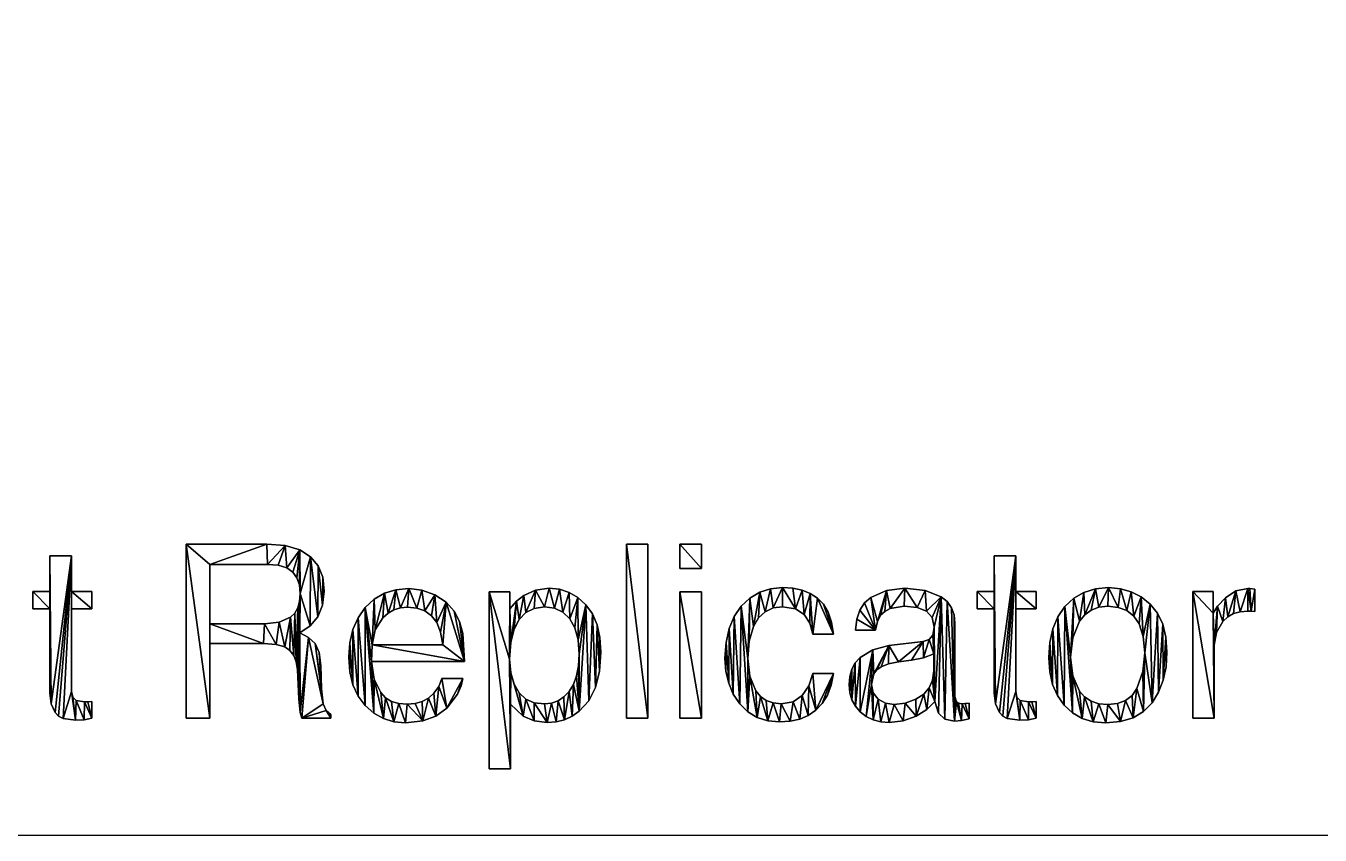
# Model space of a CAD drawing. Extents: x 12 to 260, y 24 to 184.
# Drawn here: x 68.1 to 138.4, y 24 to 68 of the extents above; entities that cross this region are included whole.
import ezdxf

# ---------------------------------------------------------------- set-up
doc = ezdxf.new("R2010")
doc.units = 0
doc.layers.get('0').update_dxf_attribs({"color": 13, "linetype": 'CONTINUOUS'})

# ---------------------------------------------------------------- blocks, each defined once
blk = doc.blocks.new('BUILD_BOX')
for p, q in [((0, 0), (248.92, 0)), ((0, 0, 149.86), (248.92, 0, 149.86))]:
    blk.add_line(p, q)
at = {"color": 254}
mesh = blk.add_polyface(dxfattribs=at)
corners = [(248.92, 0), (0, 160.02), (0, 0), (248.92, 160.02)]
mesh.append_faces([[corners[k] for k in face] for face in [(0, 1, 2), (1, 0, 3)]], dxfattribs={"vtx0": -1, "color": 254})
blk = doc.blocks.new('MAKERBOT_REPLICATOR_2X')
at = {"color": 178}
for p, q in [((58.853, 0, 0.051), (58.853, 9.464, 0.051)), ((65.019, 9.149, 0.051), (65.602, 8.782, 0.051)), ((82.781, 9.464, 0.051), (83.941, 9.464, 0.051)), ((82.781, 0, 0.051), (82.781, 9.464, 0.051)), ((83.941, 9.464, 0.051), (83.941, 0, 0.051)), ((85.68, 9.464, 0.051), (86.859, 9.464, 0.051)), ((85.68, 8.15, 0.051), (85.68, 9.464, 0.051)), ((86.859, 9.464, 0.051), (86.859, 8.15, 0.051)), ((51.444, 8.826, 0.051), (52.617, 8.826, 0.051)), ((51.444, 6.9, 0.051), (51.444, 8.826, 0.051)), ((52.617, 8.826, 0.051), (52.617, 6.9, 0.051)), ((65.602, 8.782, 0.051), (66.019, 8.287, 0.051)), ((102.779, 8.826, 0.051), (103.952, 8.826, 0.051)), ((102.779, 6.9, 0.051), (102.779, 8.826, 0.051)), ((103.952, 8.826, 0.051), (103.952, 6.9, 0.051)), ((60.135, 8.363, 0.051), (60.135, 5.128, 0.051)), ((64.317, 8.169, 0.051), (63.858, 8.314, 0.051)), ((64.638, 7.945, 0.051), (64.317, 8.169, 0.051)), ((64.867, 7.641, 0.051), (64.638, 7.945, 0.051)), ((66.019, 8.287, 0.051), (66.269, 7.664, 0.051)), ((86.859, 8.15, 0.051), (85.68, 8.15, 0.051)), ((65.005, 7.256, 0.051), (64.867, 7.641, 0.051)), ((65.051, 6.791, 0.051), (65.005, 7.256, 0.051)), ((66.269, 7.664, 0.051), (66.352, 6.913, 0.051)), ((70.253, 6.99, 0.051), (70.946, 7.055, 0.051)), ((70.946, 7.055, 0.051), (71.669, 6.968, 0.051)), ((77.846, 6.971, 0.051), (78.587, 7.068, 0.051)), ((78.587, 7.068, 0.051), (79.151, 7.011, 0.051)), ((90.027, 6.847, 0.051), (90.62, 7.037, 0.051)), ((90.62, 7.037, 0.051), (91.272, 7.1, 0.051)), ((91.272, 7.1, 0.051), (91.828, 7.064, 0.051)), ((91.828, 7.064, 0.051), (92.33, 6.958, 0.051)), ((108.29, 7.035, 0.051), (108.996, 7.1, 0.051)), ((108.996, 7.1, 0.051), (109.637, 7.044, 0.051)), ((109.637, 7.044, 0.051), (110.227, 6.877, 0.051)), ((115.917, 6.93, 0.051), (116.566, 7.055, 0.051)), ((116.566, 7.055, 0.051), (116.676, 7.048, 0.051)), ((116.676, 7.048, 0.051), (116.94, 7.022, 0.051)), ((50.51, 5.953, 0.051), (50.51, 6.9, 0.051)), ((50.51, 6.9, 0.051), (51.444, 6.9, 0.051)), ((52.617, 6.9, 0.051), (53.719, 6.9, 0.051)), ((53.719, 6.9, 0.051), (53.719, 5.953, 0.051)), ((64.92, 5.995, 0.051), (65.018, 6.356, 0.051)), ((65.018, 6.356, 0.051), (65.051, 6.791, 0.051)), ((66.352, 6.913, 0.051), (66.265, 6.14, 0.051)), ((68.588, 6.017, 0.051), (69.074, 6.471, 0.051)), ((69.074, 6.471, 0.051), (69.629, 6.795, 0.051)), ((69.629, 6.795, 0.051), (70.253, 6.99, 0.051)), ((71.669, 6.968, 0.051), (72.37, 6.71, 0.051)), ((72.37, 6.71, 0.051), (72.977, 6.315, 0.051)), ((75.321, 6.868, 0.051), (76.448, 6.868, 0.051)), ((75.321, -2.751, 0.051), (75.321, 6.868, 0.051)), ((76.448, 6.868, 0.051), (76.448, 5.953, 0.051)), ((76.448, 5.953, 0.051), (76.812, 6.37, 0.051)), ((76.812, 6.37, 0.051), (77.208, 6.681, 0.051)), ((77.208, 6.681, 0.051), (77.846, 6.971, 0.051)), ((79.151, 7.011, 0.051), (79.671, 6.843, 0.051)), ((79.671, 6.843, 0.051), (80.147, 6.562, 0.051)), ((80.147, 6.562, 0.051), (80.578, 6.169, 0.051)), ((85.68, 6.868, 0.051), (86.859, 6.868, 0.051)), ((85.68, 0, 0.051), (85.68, 6.868, 0.051)), ((86.859, 6.868, 0.051), (86.859, 0, 0.051)), ((89.024, 6.088, 0.051), (89.496, 6.531, 0.051)), ((89.496, 6.531, 0.051), (90.027, 6.847, 0.051)), ((92.33, 6.958, 0.051), (92.777, 6.781, 0.051)), ((92.777, 6.781, 0.051), (93.17, 6.533, 0.051)), ((93.17, 6.533, 0.051), (93.499, 6.198, 0.051)), ((95.719, 6.27, 0.051), (96.069, 6.568, 0.051)), ((99.893, 6.604, 0.051), (100.222, 6.34, 0.051)), ((100.222, 6.34, 0.051), (100.458, 6.011, 0.051)), ((101.845, 5.953, 0.051), (101.845, 6.9, 0.051)), ((101.845, 6.9, 0.051), (102.779, 6.9, 0.051)), ((103.952, 6.9, 0.051), (105.053, 6.9, 0.051)), ((105.053, 6.9, 0.051), (105.053, 5.953, 0.051)), ((106.625, 6.069, 0.051), (107.104, 6.52, 0.051)), ((107.104, 6.52, 0.051), (107.659, 6.842, 0.051)), ((107.659, 6.842, 0.051), (108.29, 7.035, 0.051)), ((110.227, 6.877, 0.051), (110.765, 6.6, 0.051)), ((110.765, 6.6, 0.051), (111.251, 6.211, 0.051)), ((113.583, 6.9, 0.051), (114.685, 6.9, 0.051)), ((113.583, 0, 0.051), (113.583, 6.9, 0.051)), ((114.685, 6.9, 0.051), (114.685, 5.708, 0.051)), ((114.918, 6.094, 0.051), (115.349, 6.555, 0.051)), ((115.349, 6.555, 0.051), (115.917, 6.93, 0.051)), ((116.94, 7.022, 0.051), (116.94, 5.798, 0.051)), ((51.444, 5.953, 0.051), (50.51, 5.953, 0.051)), ((53.719, 5.953, 0.051), (52.617, 5.953, 0.051)), ((64.526, 5.489, 0.051), (64.756, 5.706, 0.051)), ((64.756, 5.706, 0.051), (64.92, 5.995, 0.051)), ((66.265, 6.14, 0.051), (66.001, 5.521, 0.051)), ((68.193, 5.46, 0.051), (68.588, 6.017, 0.051)), ((69.822, 5.719, 0.051), (69.535, 5.467, 0.051)), ((70.141, 5.899, 0.051), (69.822, 5.719, 0.051)), ((70.492, 6.007, 0.051), (70.141, 5.899, 0.051)), ((70.875, 6.043, 0.051), (70.492, 6.007, 0.051)), ((71.393, 5.991, 0.051), (70.875, 6.043, 0.051)), ((71.83, 5.834, 0.051), (71.393, 5.991, 0.051)), ((72.188, 5.572, 0.051), (71.83, 5.834, 0.051)), ((72.977, 6.315, 0.051), (73.42, 5.818, 0.051)), ((73.42, 5.818, 0.051), (73.71, 5.252, 0.051)), ((77.308, 5.748, 0.051), (76.943, 5.372, 0.051)), ((77.768, 5.974, 0.051), (77.308, 5.748, 0.051)), ((78.323, 6.05, 0.051), (77.768, 5.974, 0.051)), ((78.875, 5.978, 0.051), (78.323, 6.05, 0.051)), ((79.334, 5.765, 0.051), (78.875, 5.978, 0.051)), ((79.7, 5.408, 0.051), (79.334, 5.765, 0.051)), ((80.578, 6.169, 0.051), (80.936, 5.671, 0.051)), ((80.936, 5.671, 0.051), (81.191, 5.078, 0.051)), ((88.638, 5.532, 0.051), (89.024, 6.088, 0.051)), ((90.322, 5.792, 0.051), (89.965, 5.454, 0.051)), ((90.758, 5.995, 0.051), (90.322, 5.792, 0.051)), ((91.272, 6.062, 0.051), (90.758, 5.995, 0.051)), ((91.973, 5.957, 0.051), (91.272, 6.062, 0.051)), ((92.451, 5.641, 0.051), (91.973, 5.957, 0.051)), ((92.753, 5.165, 0.051), (92.451, 5.641, 0.051)), ((93.499, 6.198, 0.051), (93.755, 5.761, 0.051)), ((93.755, 5.761, 0.051), (93.939, 5.222, 0.051)), ((95.305, 5.383, 0.051), (95.464, 5.875, 0.051)), ((95.464, 5.875, 0.051), (95.719, 6.27, 0.051)), ((96.824, 5.813, 0.051), (96.601, 5.599, 0.051)), ((97.113, 5.966, 0.051), (96.824, 5.813, 0.051)), ((97.889, 6.088, 0.051), (97.113, 5.966, 0.051)), ((98.584, 6.021, 0.051), (97.889, 6.088, 0.051)), ((99.097, 5.821, 0.051), (98.584, 6.021, 0.051)), ((99.414, 5.472, 0.051), (99.097, 5.821, 0.051)), ((100.458, 6.011, 0.051), (100.599, 5.618, 0.051)), ((102.779, 5.953, 0.051), (101.845, 5.953, 0.051)), ((105.053, 5.953, 0.051), (103.952, 5.953, 0.051)), ((106.239, 5.509, 0.051), (106.625, 6.069, 0.051)), ((107.696, 5.632, 0.051), (107.418, 5.276, 0.051)), ((108.046, 5.885, 0.051), (107.696, 5.632, 0.051)), ((108.469, 6.038, 0.051), (108.046, 5.885, 0.051)), ((108.964, 6.088, 0.051), (108.469, 6.038, 0.051)), ((109.519, 6.029, 0.051), (108.964, 6.088, 0.051)), ((109.985, 5.85, 0.051), (109.519, 6.029, 0.051)), ((110.363, 5.552, 0.051), (109.985, 5.85, 0.051)), ((111.251, 6.211, 0.051), (111.654, 5.714, 0.051)), ((111.654, 5.714, 0.051), (111.942, 5.112, 0.051)), ((114.685, 5.708, 0.051), (114.918, 6.094, 0.051)), ((115.785, 5.69, 0.051), (115.474, 5.513, 0.051)), ((116.147, 5.795, 0.051), (115.785, 5.69, 0.051)), ((116.56, 5.831, 0.051), (116.147, 5.795, 0.051)), ((116.75, 5.824, 0.051), (116.56, 5.831, 0.051)), ((116.94, 5.798, 0.051), (116.75, 5.824, 0.051)), ((63.907, 5.219, 0.051), (64.526, 5.489, 0.051)), ((65.58, 5.033, 0.051), (65.019, 4.652, 0.051)), ((66.001, 5.521, 0.051), (65.58, 5.033, 0.051)), ((67.912, 4.824, 0.051), (68.193, 5.46, 0.051)), ((69.535, 5.467, 0.051), (69.121, 4.812, 0.051)), ((72.467, 5.206, 0.051), (72.188, 5.572, 0.051)), ((72.678, 4.679, 0.051), (72.467, 5.206, 0.051)), ((76.943, 5.372, 0.051), (76.674, 4.845, 0.051)), ((79.972, 4.909, 0.051), (79.7, 5.408, 0.051)), ((81.191, 5.078, 0.051), (81.345, 4.388, 0.051)), ((88.362, 4.875, 0.051), (88.638, 5.532, 0.051)), ((89.965, 5.454, 0.051), (89.688, 4.98, 0.051)), ((92.922, 4.581, 0.051), (92.753, 5.165, 0.051)), ((93.939, 5.222, 0.051), (94.049, 4.581, 0.051)), ((95.241, 4.793, 0.051), (95.305, 5.383, 0.051)), ((96.425, 5.262, 0.051), (96.324, 4.793, 0.051)), ((96.601, 5.599, 0.051), (96.425, 5.262, 0.051)), ((99.519, 4.961, 0.051), (99.414, 5.472, 0.051)), ((99.442, 4.516, 0.051), (99.519, 4.961, 0.051)), ((105.963, 4.861, 0.051), (106.239, 5.509, 0.051)), ((110.652, 5.135, 0.051), (110.363, 5.552, 0.051)), ((110.884, 4.439, 0.051), (110.652, 5.135, 0.051)), ((111.942, 5.112, 0.051), (112.115, 4.406, 0.051)), ((115.213, 5.267, 0.051), (114.861, 4.66, 0.051)), ((115.474, 5.513, 0.051), (115.213, 5.267, 0.051)), ((65.019, 4.652, 0.051), (65.504, 4.391, 0.051)), ((65.504, 4.391, 0.051), (65.853, 4.059, 0.051)), ((67.742, 4.11, 0.051), (67.912, 4.824, 0.051)), ((69.121, 4.812, 0.051), (68.962, 4.001, 0.051)), ((72.795, 4.001, 0.051), (72.678, 4.679, 0.051)), ((80.151, 4.259, 0.051), (79.972, 4.909, 0.051)), ((80.211, 3.492, 0.051), (80.151, 4.259, 0.051)), ((94.049, 4.581, 0.051), (92.922, 4.581, 0.051)), ((96.324, 4.793, 0.051), (95.241, 4.793, 0.051)), ((98.907, 4.181, 0.051), (99.24, 4.291, 0.051)), ((99.24, 4.291, 0.051), (99.442, 4.516, 0.051)), ((105.798, 4.124, 0.051), (105.963, 4.861, 0.051)), ((112.115, 4.406, 0.051), (112.172, 3.595, 0.051)), ((60.135, 4.059, 0.051), (60.135, 0, 0.051)), ((64.207, 3.885, 0.051), (63.735, 4.015, 0.051)), ((64.492, 3.689, 0.051), (64.207, 3.885, 0.051)), ((64.702, 3.416, 0.051), (64.492, 3.689, 0.051)), ((65.853, 4.059, 0.051), (66.071, 3.577, 0.051)), ((67.686, 3.318, 0.051), (67.742, 4.11, 0.051)), ((68.962, 4.001, 0.051), (72.795, 4.001, 0.051)), ((105.743, 3.299, 0.051), (105.798, 4.124, 0.051)), ((112.172, 3.595, 0.051), (112.122, 2.797, 0.051)), ((64.836, 3.067, 0.051), (64.702, 3.416, 0.051)), ((67.742, 2.521, 0.051), (67.686, 3.318, 0.051)), ((73.987, 3.08, 0.051), (68.93, 3.08, 0.051)), ((80.076, 2.307, 0.051), (80.177, 2.857, 0.051)), ((80.177, 2.857, 0.051), (80.211, 3.492, 0.051)), ((88.192, 2.55, 0.051), (88.141, 3.26, 0.051)), ((95.037, 2.662, 0.051), (95.224, 3.007, 0.051)), ((95.224, 3.007, 0.051), (95.486, 3.299, 0.051)), ((97.027, 2.959, 0.051), (96.633, 2.803, 0.051)), ((97.58, 3.067, 0.051), (97.027, 2.959, 0.051)), ((98.282, 3.157, 0.051), (97.58, 3.067, 0.051)), ((98.939, 3.286, 0.051), (98.282, 3.157, 0.051)), ((99.487, 3.511, 0.051), (98.939, 3.286, 0.051)), ((99.487, 2.577, 0.051), (99.487, 3.511, 0.051)), ((105.795, 2.528, 0.051), (105.743, 3.299, 0.051)), ((67.91, 1.818, 0.051), (67.742, 2.521, 0.051)), ((72.576, 1.735, 0.051), (72.75, 2.165, 0.051)), ((72.75, 2.165, 0.051), (73.89, 2.165, 0.051)), ((73.89, 2.165, 0.051), (73.793, 1.763, 0.051)), ((76.495, 2.469, 0.051), (76.674, 1.849, 0.051)), ((79.908, 1.841, 0.051), (80.076, 2.307, 0.051)), ((88.343, 1.901, 0.051), (88.192, 2.55, 0.051)), ((92.696, 1.756, 0.051), (92.922, 2.442, 0.051)), ((92.922, 2.442, 0.051), (94.049, 2.442, 0.051)), ((94.049, 2.442, 0.051), (93.916, 1.802, 0.051)), ((94.887, 1.81, 0.051), (94.924, 2.263, 0.051)), ((94.924, 2.263, 0.051), (95.037, 2.662, 0.051)), ((96.232, 2.41, 0.051), (96.098, 1.836, 0.051)), ((96.399, 2.629, 0.051), (96.232, 2.41, 0.051)), ((96.633, 2.803, 0.051), (96.399, 2.629, 0.051)), ((99.426, 2.08, 0.051), (99.487, 2.577, 0.051)), ((105.952, 1.84, 0.051), (105.795, 2.528, 0.051)), ((112.122, 2.797, 0.051), (111.969, 2.071, 0.051)), ((68.19, 1.208, 0.051), (67.91, 1.818, 0.051)), ((72.312, 1.359, 0.051), (72.576, 1.735, 0.051)), ((73.793, 1.763, 0.051), (73.591, 1.318, 0.051)), ((76.674, 1.849, 0.051), (76.946, 1.381, 0.051)), ((79.386, 1.162, 0.051), (79.673, 1.459, 0.051)), ((79.673, 1.459, 0.051), (79.908, 1.841, 0.051)), ((88.594, 1.314, 0.051), (88.343, 1.901, 0.051)), ((89.816, 1.501, 0.051), (90.067, 1.191, 0.051)), ((92.339, 1.234, 0.051), (92.696, 1.756, 0.051)), ((93.916, 1.802, 0.051), (93.711, 1.254, 0.051)), ((94.925, 1.391, 0.051), (94.887, 1.81, 0.051)), ((96.098, 1.836, 0.051), (96.19, 1.387, 0.051)), ((98.943, 1.31, 0.051), (99.245, 1.657, 0.051)), ((99.245, 1.657, 0.051), (99.426, 2.08, 0.051)), ((106.214, 1.235, 0.051), (105.952, 1.84, 0.051)), ((107.418, 1.482, 0.051), (107.695, 1.16, 0.051)), ((110.273, 1.238, 0.051), (110.533, 1.62, 0.051)), ((111.716, 1.418, 0.051), (111.361, 0.838, 0.051)), ((111.969, 2.071, 0.051), (111.716, 1.418, 0.051)), ((51.734, 0.306, 0.051), (51.517, 0.784, 0.051)), ((52.678, 1.148, 0.051), (52.862, 0.966, 0.051)), ((52.862, 0.966, 0.051), (53.313, 0.896, 0.051)), ((53.313, 0.896, 0.051), (53.493, 0.899, 0.051)), ((53.493, 0.899, 0.051), (53.719, 0.915, 0.051)), ((53.719, 0.915, 0.051), (53.719, 0, 0.051)), ((66.301, 0.792, 0.051), (66.462, 0.422, 0.051)), ((68.582, 0.693, 0.051), (68.19, 1.208, 0.051)), ((69.426, 1.395, 0.051), (69.689, 1.117, 0.051)), ((69.689, 1.117, 0.051), (70.017, 0.919, 0.051)), ((70.017, 0.919, 0.051), (70.408, 0.8, 0.051)), ((70.408, 0.8, 0.051), (70.862, 0.76, 0.051)), ((70.862, 0.76, 0.051), (71.294, 0.798, 0.051)), ((71.294, 0.798, 0.051), (71.679, 0.91, 0.051)), ((71.679, 0.91, 0.051), (72.018, 1.097, 0.051)), ((72.018, 1.097, 0.051), (72.312, 1.359, 0.051)), ((77.17, 0.11, 0.051), (76.48, 0.773, 0.051)), ((76.48, 0.773, 0.051), (76.48, -2.751, 0.051)), ((76.946, 1.381, 0.051), (77.311, 1.047, 0.051)), ((77.311, 1.047, 0.051), (77.77, 0.846, 0.051)), ((77.77, 0.846, 0.051), (78.323, 0.78, 0.051)), ((78.323, 0.78, 0.051), (78.712, 0.822, 0.051)), ((78.712, 0.822, 0.051), (79.066, 0.949, 0.051)), ((79.066, 0.949, 0.051), (79.386, 1.162, 0.051)), ((80.733, 0.944, 0.051), (80.217, 0.38, 0.051)), ((88.947, 0.789, 0.051), (88.594, 1.314, 0.051)), ((89.384, 0.357, 0.051), (88.947, 0.789, 0.051)), ((90.067, 1.191, 0.051), (90.38, 0.97, 0.051)), ((90.38, 0.97, 0.051), (90.756, 0.837, 0.051)), ((90.756, 0.837, 0.051), (91.195, 0.792, 0.051)), ((91.195, 0.792, 0.051), (91.842, 0.903, 0.051)), ((91.842, 0.903, 0.051), (92.339, 1.234, 0.051)), ((93.433, 0.798, 0.051), (93.083, 0.435, 0.051)), ((93.711, 1.254, 0.051), (93.433, 0.798, 0.051)), ((95.039, 1.007, 0.051), (94.925, 1.391, 0.051)), ((95.229, 0.661, 0.051), (95.039, 1.007, 0.051)), ((96.19, 1.387, 0.051), (96.465, 1.044, 0.051)), ((96.465, 1.044, 0.051), (96.866, 0.826, 0.051)), ((96.866, 0.826, 0.051), (97.335, 0.754, 0.051)), ((97.335, 0.754, 0.051), (97.937, 0.825, 0.051)), ((97.937, 0.825, 0.051), (98.52, 1.037, 0.051)), ((98.52, 1.037, 0.051), (98.943, 1.31, 0.051)), ((99.545, 0.915, 0.051), (99.113, 0.482, 0.051)), ((99.745, 0.277, 0.051), (99.545, 0.915, 0.051)), ((100.721, 0.896, 0.051), (100.836, 0.813, 0.051)), ((100.836, 0.813, 0.051), (101.033, 0.786, 0.051)), ((101.033, 0.786, 0.051), (101.207, 0.796, 0.051)), ((101.207, 0.796, 0.051), (101.413, 0.825, 0.051)), ((101.413, 0.825, 0.051), (101.413, -0.032, 0.051)), ((103.069, 0.306, 0.051), (102.851, 0.784, 0.051)), ((104.013, 1.148, 0.051), (104.196, 0.966, 0.051)), ((104.196, 0.966, 0.051), (104.647, 0.896, 0.051)), ((104.647, 0.896, 0.051), (104.828, 0.899, 0.051)), ((104.828, 0.899, 0.051), (105.053, 0.915, 0.051)), ((105.053, 0.915, 0.051), (105.053, 0, 0.051)), ((106.58, 0.712, 0.051), (106.214, 1.235, 0.051)), ((107.036, 0.291, 0.051), (106.58, 0.712, 0.051)), ((107.695, 1.16, 0.051), (108.043, 0.931, 0.051)), ((108.043, 0.931, 0.051), (108.461, 0.793, 0.051)), ((108.461, 0.793, 0.051), (108.951, 0.747, 0.051)), ((108.951, 0.747, 0.051), (109.482, 0.802, 0.051)), ((109.482, 0.802, 0.051), (109.923, 0.966, 0.051)), ((109.923, 0.966, 0.051), (110.273, 1.238, 0.051)), ((111.361, 0.838, 0.051), (110.899, 0.361, 0.051)), ((51.912, 0.124, 0.051), (51.734, 0.306, 0.051)), ((52.155, -0.006, 0.051), (51.912, 0.124, 0.051)), ((53.719, 0, 0.051), (53.303, -0.084, 0.051)), ((60.135, 0, 0.051), (58.853, 0, 0.051)), ((65.141, 0, 0.051), (65.038, 0.316, 0.051)), ((66.713, 0, 0.051), (65.141, 0, 0.051)), ((66.462, 0.422, 0.051), (66.713, 0.213, 0.051)), ((66.713, 0.213, 0.051), (66.713, 0, 0.051)), ((69.054, 0.282, 0.051), (68.582, 0.693, 0.051)), ((69.575, -0.01, 0.051), (69.054, 0.282, 0.051)), ((77.761, -0.147, 0.051), (77.17, 0.11, 0.051)), ((79.828, 0.112, 0.051), (79.408, -0.079, 0.051)), ((80.217, 0.38, 0.051), (79.828, 0.112, 0.051)), ((83.941, 0, 0.051), (82.781, 0, 0.051)), ((86.859, 0, 0.051), (85.68, 0, 0.051)), ((89.889, 0.048, 0.051), (89.384, 0.357, 0.051)), ((90.463, -0.138, 0.051), (89.889, 0.048, 0.051)), ((92.669, 0.157, 0.051), (92.202, -0.041, 0.051)), ((93.083, 0.435, 0.051), (92.669, 0.157, 0.051)), ((95.496, 0.351, 0.051), (95.229, 0.661, 0.051)), ((95.822, 0.096, 0.051), (95.496, 0.351, 0.051)), ((96.192, -0.086, 0.051), (95.822, 0.096, 0.051)), ((98.527, 0.11, 0.051), (97.829, -0.147, 0.051)), ((99.113, 0.482, 0.051), (98.527, 0.11, 0.051)), ((100.097, -0.042, 0.051), (99.745, 0.277, 0.051)), ((103.246, 0.124, 0.051), (103.069, 0.306, 0.051)), ((103.489, -0.006, 0.051), (103.246, 0.124, 0.051)), ((105.053, 0, 0.051), (104.638, -0.084, 0.051)), ((107.564, -0.01, 0.051), (107.036, 0.291, 0.051)), ((110.325, 0.021, 0.051), (109.639, -0.183, 0.051)), ((110.899, 0.361, 0.051), (110.325, 0.021, 0.051)), ((114.743, 0, 0.051), (113.583, 0, 0.051)), ((52.836, -0.11, 0.051), (52.155, -0.006, 0.051)), ((53.303, -0.084, 0.051), (52.836, -0.11, 0.051)), ((70.146, -0.186, 0.051), (69.575, -0.01, 0.051)), ((70.766, -0.245, 0.051), (70.146, -0.186, 0.051)), ((78.477, -0.232, 0.051), (77.761, -0.147, 0.051)), ((78.958, -0.194, 0.051), (78.477, -0.232, 0.051)), ((79.408, -0.079, 0.051), (78.958, -0.194, 0.051)), ((91.105, -0.2, 0.051), (90.463, -0.138, 0.051)), ((91.68, -0.16, 0.051), (91.105, -0.2, 0.051)), ((92.202, -0.041, 0.051), (91.68, -0.16, 0.051)), ((96.606, -0.195, 0.051), (96.192, -0.086, 0.051)), ((97.064, -0.232, 0.051), (96.606, -0.195, 0.051)), ((97.829, -0.147, 0.051), (97.064, -0.232, 0.051)), ((100.614, -0.148, 0.051), (100.097, -0.042, 0.051)), ((101.001, -0.129, 0.051), (100.614, -0.148, 0.051)), ((101.413, -0.032, 0.051), (101.001, -0.129, 0.051)), ((104.171, -0.11, 0.051), (103.489, -0.006, 0.051)), ((104.638, -0.084, 0.051), (104.171, -0.11, 0.051)), ((108.166, -0.191, 0.051), (107.564, -0.01, 0.051)), ((108.841, -0.251, 0.051), (108.166, -0.191, 0.051)), ((109.639, -0.183, 0.051), (108.841, -0.251, 0.051)), ((76.48, -2.751, 0.051), (75.321, -2.751, 0.051))]:
    blk.add_line(p, q, dxfattribs=at)
for points in [[(58.853, 9.464, 0.051), (63.234, 9.464, 0.051), (64.222, 9.385, 0.051), (65.019, 9.149, 0.051)], [(63.858, 8.314, 0.051), (63.266, 8.363, 0.051), (60.135, 8.363, 0.051)], [(96.069, 6.568, 0.051), (96.928, 6.943, 0.051), (97.915, 7.068, 0.051), (99.018, 6.952, 0.051), (99.893, 6.604, 0.051)], [(51.517, 0.784, 0.051), (51.444, 1.385, 0.051), (51.444, 5.953, 0.051)], [(52.617, 5.953, 0.051), (52.617, 1.45, 0.051), (52.678, 1.148, 0.051)], [(102.851, 0.784, 0.051), (102.779, 1.385, 0.051), (102.779, 5.953, 0.051)], [(103.952, 5.953, 0.051), (103.952, 1.45, 0.051), (104.013, 1.148, 0.051)], [(60.135, 5.128, 0.051), (63.099, 5.128, 0.051), (63.907, 5.219, 0.051)], [(73.71, 5.252, 0.051), (73.884, 4.6, 0.051), (73.987, 3.08, 0.051)], [(89.688, 4.98, 0.051), (89.456, 4.196, 0.051), (89.378, 3.247, 0.051), (89.488, 2.292, 0.051), (89.816, 1.501, 0.051)], [(100.599, 5.618, 0.051), (100.646, 5.161, 0.051), (100.646, 1.185, 0.051), (100.721, 0.896, 0.051)], [(107.418, 5.276, 0.051), (107.055, 4.381, 0.051), (106.934, 3.318, 0.051), (107.055, 2.308, 0.051), (107.418, 1.482, 0.051)], [(76.674, 4.845, 0.051), (76.495, 4.114, 0.051), (76.435, 3.208, 0.051), (76.495, 2.469, 0.051)], [(81.345, 4.388, 0.051), (81.396, 3.601, 0.051), (81.322, 2.554, 0.051), (81.101, 1.669, 0.051), (80.733, 0.944, 0.051)], [(88.141, 3.26, 0.051), (88.197, 4.118, 0.051), (88.362, 4.875, 0.051)], [(110.533, 1.62, 0.051), (110.854, 2.542, 0.051), (110.961, 3.563, 0.051), (110.884, 4.439, 0.051)], [(114.861, 4.66, 0.051), (114.743, 3.969, 0.051), (114.743, 0, 0.051)], [(63.735, 4.015, 0.051), (63.054, 4.059, 0.051), (60.135, 4.059, 0.051)], [(66.071, 3.577, 0.051), (66.166, 2.867, 0.051), (66.211, 1.598, 0.051), (66.301, 0.792, 0.051)], [(95.486, 3.299, 0.051), (96.179, 3.725, 0.051), (97.058, 3.949, 0.051), (98.907, 4.181, 0.051)], [(65.038, 0.316, 0.051), (64.974, 1.063, 0.051), (64.896, 2.641, 0.051), (64.836, 3.067, 0.051)], [(68.93, 3.08, 0.051), (69.07, 2.133, 0.051), (69.426, 1.395, 0.051)], [(73.591, 1.318, 0.051), (73.021, 0.554, 0.051), (72.429, 0.122, 0.051)], [(72.429, 0.122, 0.051), (71.713, -0.142, 0.051), (70.766, -0.245, 0.051)]]:
    blk.add_polyline3d(points, dxfattribs=at)
mesh = blk.add_polyface(dxfattribs=at)
corners = [(63.054, 4.059, 0.051), (60.135, 5.128, 0.051), (60.135, 4.059, 0.051), (63.099, 5.128, 0.051), (63.735, 4.015, 0.051), (63.907, 5.219, 0.051), (64.207, 3.885, 0.051), (64.526, 5.489, 0.051), (64.492, 3.689, 0.051), (64.702, 3.416, 0.051), (64.756, 5.706, 0.051), (64.836, 3.067, 0.051), (64.92, 5.995, 0.051), (64.896, 2.641, 0.051), (64.974, 1.063, 0.051), (65.018, 6.356, 0.051), (65.019, 4.652, 0.051), (65.038, 0.316, 0.051), (65.504, 4.391, 0.051), (65.141, 0, 0.051), (66.301, 0.792, 0.051), (66.462, 0.422, 0.051), (66.713, 0, 0.051), (65.853, 4.059, 0.051), (66.211, 1.598, 0.051), (66.071, 3.577, 0.051), (66.166, 2.867, 0.051), (66.713, 0.213, 0.051), (65.051, 6.791, 0.051), (65.58, 5.033, 0.051), (60.135, 0, 0.051), (58.853, 9.464, 0.051), (58.853, 0, 0.051), (60.135, 8.363, 0.051), (63.234, 9.464, 0.051), (63.266, 8.363, 0.051), (64.222, 9.385, 0.051), (63.858, 8.314, 0.051), (64.317, 8.169, 0.051), (65.019, 9.149, 0.051), (64.638, 7.945, 0.051), (64.867, 7.641, 0.051), (65.005, 7.256, 0.051), (65.602, 8.782, 0.051), (66.001, 5.521, 0.051), (66.019, 8.287, 0.051), (66.265, 6.14, 0.051), (66.269, 7.664, 0.051), (66.352, 6.913, 0.051)]
mesh.append_faces([[corners[k] for k in face] for face in [(25, 24, 26), (21, 22, 27), (30, 31, 32), (47, 46, 48)]], dxfattribs={"vtx0": -1, "color": 178})
mesh.append_faces([[corners[k] for k in face] for face in [(0, 1, 2), (1, 0, 3), (3, 4, 5), (5, 6, 7), (7, 9, 10), (10, 11, 12), (12, 14, 15), (16, 17, 18), (20, 19, 21), (18, 20, 23), (23, 24, 25), (31, 33, 34), (33, 2, 1), (34, 35, 36), (36, 38, 39), (39, 28, 43), (43, 44, 45), (45, 46, 47)]], dxfattribs={"vtx0": -1, "vtx1": -1, "color": 178})
mesh.append_faces([[corners[k] for k in face] for face in [(15, 14, 16), (18, 19, 20), (31, 30, 33), (43, 28, 29)]], dxfattribs={"vtx0": -1, "vtx1": -1, "vtx2": -1, "color": 178})
mesh.append_faces([[corners[k] for k in face] for face in [(3, 0, 4), (5, 4, 6), (7, 6, 8), (7, 8, 9), (10, 9, 11), (12, 11, 13), (12, 13, 14), (16, 14, 17), (18, 17, 19), (21, 19, 22), (23, 20, 24), (16, 28, 15), (28, 16, 29), (33, 30, 2), (34, 33, 35), (36, 35, 37), (36, 37, 38), (39, 38, 40), (39, 40, 41), (39, 41, 42), (39, 42, 28), (43, 29, 44), (45, 44, 46)]], dxfattribs={"vtx0": -1, "vtx2": -1, "color": 178})
mesh = blk.add_polyface(dxfattribs=at)
corners = [(83.941, 0, 0.051), (82.781, 9.464, 0.051), (82.781, 0, 0.051), (83.941, 9.464, 0.051)]
mesh.append_faces([[corners[k] for k in face] for face in [(0, 1, 2), (1, 0, 3)]], dxfattribs={"vtx0": -1, "color": 178})
mesh = blk.add_polyface(dxfattribs=at)
corners = [(86.859, 8.15, 0.051), (85.68, 9.464, 0.051), (85.68, 8.15, 0.051), (86.859, 9.464, 0.051)]
mesh.append_faces([[corners[k] for k in face] for face in [(0, 1, 2), (1, 0, 3)]], dxfattribs={"vtx0": -1, "color": 178})
mesh = blk.add_polyface(dxfattribs=at)
corners = [(52.836, -0.11, 0.051), (52.617, 1.45, 0.051), (52.155, -0.006, 0.051), (52.678, 1.148, 0.051), (52.862, 0.966, 0.051), (53.303, -0.084, 0.051), (53.313, 0.896, 0.051), (53.719, 0, 0.051), (53.493, 0.899, 0.051), (53.719, 0.915, 0.051), (53.719, 5.953, 0.051), (52.617, 6.9, 0.051), (52.617, 5.953, 0.051), (53.719, 6.9, 0.051), (51.517, 0.784, 0.051), (51.444, 5.953, 0.051), (51.444, 1.385, 0.051), (51.444, 6.9, 0.051), (51.444, 8.826, 0.051), (52.617, 8.826, 0.051), (51.734, 0.306, 0.051), (51.912, 0.124, 0.051), (50.51, 6.9, 0.051), (50.51, 5.953, 0.051)]
mesh.append_faces([[corners[k] for k in face] for face in [(8, 7, 9), (11, 10, 13), (14, 15, 16), (15, 22, 23)]], dxfattribs={"vtx0": -1, "color": 178})
mesh.append_faces([[corners[k] for k in face] for face in [(0, 1, 2), (1, 0, 3), (3, 0, 4), (4, 5, 6), (6, 7, 8), (10, 11, 12), (17, 14, 18), (18, 14, 19), (19, 12, 11), (22, 15, 17)]], dxfattribs={"vtx0": -1, "vtx1": -1, "color": 178})
mesh.append_faces([[corners[k] for k in face] for face in [(15, 14, 17), (19, 2, 1)]], dxfattribs={"vtx0": -1, "vtx1": -1, "vtx2": -1, "color": 178})
mesh.append_faces([[corners[k] for k in face] for face in [(4, 0, 5), (6, 5, 7), (19, 14, 20), (19, 20, 21), (19, 21, 2), (19, 1, 12)]], dxfattribs={"vtx0": -1, "vtx2": -1, "color": 178})
mesh = blk.add_polyface(dxfattribs=at)
corners = [(104.171, -0.11, 0.051), (103.952, 1.45, 0.051), (103.489, -0.006, 0.051), (104.013, 1.148, 0.051), (104.196, 0.966, 0.051), (104.638, -0.084, 0.051), (104.647, 0.896, 0.051), (105.053, 0, 0.051), (104.828, 0.899, 0.051), (105.053, 0.915, 0.051), (105.053, 5.953, 0.051), (103.952, 6.9, 0.051), (103.952, 5.953, 0.051), (105.053, 6.9, 0.051), (102.851, 0.784, 0.051), (102.779, 5.953, 0.051), (102.779, 1.385, 0.051), (102.779, 6.9, 0.051), (102.779, 8.826, 0.051), (103.952, 8.826, 0.051), (103.069, 0.306, 0.051), (103.246, 0.124, 0.051), (101.845, 6.9, 0.051), (101.845, 5.953, 0.051)]
mesh.append_faces([[corners[k] for k in face] for face in [(8, 7, 9), (11, 10, 13), (14, 15, 16), (15, 22, 23)]], dxfattribs={"vtx0": -1, "color": 178})
mesh.append_faces([[corners[k] for k in face] for face in [(0, 1, 2), (1, 0, 3), (3, 0, 4), (4, 5, 6), (6, 7, 8), (10, 11, 12), (17, 14, 18), (18, 14, 19), (19, 12, 11), (22, 15, 17)]], dxfattribs={"vtx0": -1, "vtx1": -1, "color": 178})
mesh.append_faces([[corners[k] for k in face] for face in [(15, 14, 17), (19, 2, 1)]], dxfattribs={"vtx0": -1, "vtx1": -1, "vtx2": -1, "color": 178})
mesh.append_faces([[corners[k] for k in face] for face in [(4, 0, 5), (6, 5, 7), (19, 14, 20), (19, 20, 21), (19, 21, 2), (19, 1, 12)]], dxfattribs={"vtx0": -1, "vtx2": -1, "color": 178})
mesh = blk.add_polyface(dxfattribs=at)
corners = [(67.742, 2.521, 0.051), (67.742, 4.11, 0.051), (67.686, 3.318, 0.051), (67.91, 1.818, 0.051), (67.912, 4.824, 0.051), (68.19, 1.208, 0.051), (68.193, 5.46, 0.051), (68.582, 0.693, 0.051), (68.588, 6.017, 0.051), (69.054, 0.282, 0.051), (68.93, 3.08, 0.051), (69.07, 2.133, 0.051), (69.575, -0.01, 0.051), (69.426, 1.395, 0.051), (69.689, 1.117, 0.051), (70.146, -0.186, 0.051), (70.017, 0.919, 0.051), (70.408, 0.8, 0.051), (70.766, -0.245, 0.051), (70.862, 0.76, 0.051), (71.713, -0.142, 0.051), (71.294, 0.798, 0.051), (71.679, 0.91, 0.051), (72.018, 1.097, 0.051), (72.429, 0.122, 0.051), (72.312, 1.359, 0.051), (72.576, 1.735, 0.051), (73.021, 0.554, 0.051), (72.75, 2.165, 0.051), (73.89, 2.165, 0.051), (73.591, 1.318, 0.051), (73.793, 1.763, 0.051), (73.987, 3.08, 0.051), (68.962, 4.001, 0.051), (72.795, 4.001, 0.051), (72.977, 6.315, 0.051), (73.42, 5.818, 0.051), (73.71, 5.252, 0.051), (73.884, 4.6, 0.051), (69.074, 6.471, 0.051), (69.121, 4.812, 0.051), (69.629, 6.795, 0.051), (69.535, 5.467, 0.051), (69.822, 5.719, 0.051), (70.253, 6.99, 0.051), (70.141, 5.899, 0.051), (70.492, 6.007, 0.051), (70.946, 7.055, 0.051), (70.875, 6.043, 0.051), (71.393, 5.991, 0.051), (71.669, 6.968, 0.051), (71.83, 5.834, 0.051), (72.37, 6.71, 0.051), (72.188, 5.572, 0.051), (72.467, 5.206, 0.051), (72.678, 4.679, 0.051)]
mesh.append_faces([[corners[k] for k in face] for face in [(0, 1, 2), (29, 30, 31), (37, 32, 38)]], dxfattribs={"vtx0": -1, "color": 178})
mesh.append_faces([[corners[k] for k in face] for face in [(1, 3, 4), (4, 5, 6), (6, 7, 8), (10, 9, 11), (11, 12, 13), (13, 12, 14), (14, 15, 16), (16, 15, 17), (17, 18, 19), (19, 20, 21), (21, 20, 22), (22, 20, 23), (23, 24, 25), (25, 24, 26), (26, 27, 28), (28, 27, 29), (32, 33, 10), (33, 32, 34), (35, 32, 36), (36, 32, 37), (8, 33, 39), (39, 40, 41), (41, 43, 44), (44, 46, 47), (47, 49, 50), (50, 51, 52), (52, 54, 35)]], dxfattribs={"vtx0": -1, "vtx1": -1, "color": 178})
mesh.append_faces([[corners[k] for k in face] for face in [(8, 9, 10), (34, 32, 35), (33, 8, 10)]], dxfattribs={"vtx0": -1, "vtx1": -1, "vtx2": -1, "color": 178})
mesh.append_faces([[corners[k] for k in face] for face in [(1, 0, 3), (4, 3, 5), (6, 5, 7), (8, 7, 9), (11, 9, 12), (14, 12, 15), (17, 15, 18), (19, 18, 20), (23, 20, 24), (26, 24, 27), (29, 27, 30), (39, 33, 40), (41, 40, 42), (41, 42, 43), (44, 43, 45), (44, 45, 46), (47, 46, 48), (47, 48, 49), (50, 49, 51), (52, 51, 53), (52, 53, 54), (35, 54, 55), (35, 55, 34)]], dxfattribs={"vtx0": -1, "vtx2": -1, "color": 178})
mesh = blk.add_polyface(dxfattribs=at)
corners = [(76.48, -2.751, 0.051), (75.321, 6.868, 0.051), (75.321, -2.751, 0.051), (76.435, 3.208, 0.051), (76.48, 0.773, 0.051), (76.495, 2.469, 0.051), (77.17, 0.11, 0.051), (76.674, 1.849, 0.051), (76.946, 1.381, 0.051), (77.311, 1.047, 0.051), (77.761, -0.147, 0.051), (77.77, 0.846, 0.051), (78.477, -0.232, 0.051), (78.323, 0.78, 0.051), (78.712, 0.822, 0.051), (78.958, -0.194, 0.051), (79.066, 0.949, 0.051), (79.408, -0.079, 0.051), (79.386, 1.162, 0.051), (79.673, 1.459, 0.051), (79.828, 0.112, 0.051), (79.908, 1.841, 0.051), (80.217, 0.38, 0.051), (80.076, 2.307, 0.051), (80.177, 2.857, 0.051), (80.211, 3.492, 0.051), (76.495, 4.114, 0.051), (76.448, 5.953, 0.051), (76.812, 6.37, 0.051), (76.674, 4.845, 0.051), (76.943, 5.372, 0.051), (77.208, 6.681, 0.051), (77.308, 5.748, 0.051), (77.846, 6.971, 0.051), (77.768, 5.974, 0.051), (78.323, 6.05, 0.051), (78.587, 7.068, 0.051), (78.875, 5.978, 0.051), (79.151, 7.011, 0.051), (79.334, 5.765, 0.051), (79.671, 6.843, 0.051), (79.7, 5.408, 0.051), (80.147, 6.562, 0.051), (79.972, 4.909, 0.051), (80.151, 4.259, 0.051), (80.578, 6.169, 0.051), (80.733, 0.944, 0.051), (80.936, 5.671, 0.051), (81.101, 1.669, 0.051), (81.191, 5.078, 0.051), (81.322, 2.554, 0.051), (81.345, 4.388, 0.051), (81.396, 3.601, 0.051), (76.448, 6.868, 0.051)]
mesh.append_faces([[corners[k] for k in face] for face in [(0, 1, 2), (51, 50, 52)]], dxfattribs={"vtx0": -1, "color": 178})
mesh.append_faces([[corners[k] for k in face] for face in [(3, 4, 5), (5, 6, 7), (7, 6, 8), (8, 6, 9), (9, 10, 11), (11, 12, 13), (13, 12, 14), (14, 15, 16), (16, 17, 18), (18, 17, 19), (19, 20, 21), (21, 22, 23), (23, 22, 24), (24, 22, 25), (26, 27, 3), (27, 26, 28), (28, 30, 31), (31, 32, 33), (33, 35, 36), (36, 37, 38), (38, 39, 40), (40, 41, 42), (42, 44, 45), (45, 46, 47), (47, 48, 49), (49, 50, 51), (53, 3, 27)]], dxfattribs={"vtx0": -1, "vtx1": -1, "color": 178})
mesh.append_faces([[corners[k] for k in face] for face in [(1, 0, 3), (45, 25, 22)]], dxfattribs={"vtx0": -1, "vtx1": -1, "vtx2": -1, "color": 178})
mesh.append_faces([[corners[k] for k in face] for face in [(3, 0, 4), (5, 4, 6), (9, 6, 10), (11, 10, 12), (14, 12, 15), (16, 15, 17), (19, 17, 20), (21, 20, 22), (28, 26, 29), (28, 29, 30), (31, 30, 32), (33, 32, 34), (33, 34, 35), (36, 35, 37), (38, 37, 39), (40, 39, 41), (42, 41, 43), (42, 43, 44), (45, 44, 25), (45, 22, 46), (47, 46, 48), (49, 48, 50), (3, 53, 1)]], dxfattribs={"vtx0": -1, "vtx2": -1, "color": 178})
mesh = blk.add_polyface(dxfattribs=at)
corners = [(88.192, 2.55, 0.051), (88.197, 4.118, 0.051), (88.141, 3.26, 0.051), (88.343, 1.901, 0.051), (88.362, 4.875, 0.051), (88.594, 1.314, 0.051), (88.638, 5.532, 0.051), (88.947, 0.789, 0.051), (89.024, 6.088, 0.051), (89.384, 0.357, 0.051), (89.378, 3.247, 0.051), (89.488, 2.292, 0.051), (89.889, 0.048, 0.051), (89.816, 1.501, 0.051), (90.067, 1.191, 0.051), (90.463, -0.138, 0.051), (90.38, 0.97, 0.051), (90.756, 0.837, 0.051), (91.105, -0.2, 0.051), (91.195, 0.792, 0.051), (91.68, -0.16, 0.051), (91.842, 0.903, 0.051), (92.202, -0.041, 0.051), (92.339, 1.234, 0.051), (92.669, 0.157, 0.051), (92.696, 1.756, 0.051), (93.083, 0.435, 0.051), (92.922, 2.442, 0.051), (94.049, 2.442, 0.051), (93.433, 0.798, 0.051), (93.711, 1.254, 0.051), (93.916, 1.802, 0.051), (89.496, 6.531, 0.051), (89.456, 4.196, 0.051), (89.688, 4.98, 0.051), (90.027, 6.847, 0.051), (89.965, 5.454, 0.051), (90.322, 5.792, 0.051), (90.62, 7.037, 0.051), (90.758, 5.995, 0.051), (91.272, 7.1, 0.051), (91.272, 6.062, 0.051), (91.973, 5.957, 0.051), (91.828, 7.064, 0.051), (92.33, 6.958, 0.051), (92.451, 5.641, 0.051), (92.777, 6.781, 0.051), (92.753, 5.165, 0.051), (92.922, 4.581, 0.051), (93.17, 6.533, 0.051), (94.049, 4.581, 0.051), (93.499, 6.198, 0.051), (93.755, 5.761, 0.051), (93.939, 5.222, 0.051)]
mesh.append_faces([[corners[k] for k in face] for face in [(0, 1, 2), (28, 30, 31), (52, 50, 53)]], dxfattribs={"vtx0": -1, "color": 178})
mesh.append_faces([[corners[k] for k in face] for face in [(1, 3, 4), (4, 5, 6), (6, 7, 8), (10, 9, 11), (11, 12, 13), (13, 12, 14), (14, 15, 16), (16, 15, 17), (17, 18, 19), (19, 20, 21), (21, 22, 23), (23, 24, 25), (25, 26, 27), (27, 26, 28), (32, 34, 35), (35, 37, 38), (38, 39, 40), (40, 42, 43), (43, 42, 44), (44, 45, 46), (46, 48, 49), (49, 50, 51), (51, 50, 52)]], dxfattribs={"vtx0": -1, "vtx1": -1, "color": 178})
mesh.append_faces([[corners[k] for k in face] for face in [(8, 9, 10)]], dxfattribs={"vtx0": -1, "vtx1": -1, "vtx2": -1, "color": 178})
mesh.append_faces([[corners[k] for k in face] for face in [(1, 0, 3), (4, 3, 5), (6, 5, 7), (8, 7, 9), (11, 9, 12), (14, 12, 15), (17, 15, 18), (19, 18, 20), (21, 20, 22), (23, 22, 24), (25, 24, 26), (28, 26, 29), (28, 29, 30), (10, 32, 8), (32, 10, 33), (32, 33, 34), (35, 34, 36), (35, 36, 37), (38, 37, 39), (40, 39, 41), (40, 41, 42), (44, 42, 45), (46, 45, 47), (46, 47, 48), (49, 48, 50)]], dxfattribs={"vtx0": -1, "vtx2": -1, "color": 178})
mesh = blk.add_polyface(dxfattribs=at)
corners = [(96.192, -0.086, 0.051), (96.098, 1.836, 0.051), (95.822, 0.096, 0.051), (96.19, 1.387, 0.051), (96.465, 1.044, 0.051), (96.606, -0.195, 0.051), (96.866, 0.826, 0.051), (97.064, -0.232, 0.051), (97.335, 0.754, 0.051), (97.829, -0.147, 0.051), (97.937, 0.825, 0.051), (98.527, 0.11, 0.051), (98.52, 1.037, 0.051), (98.943, 1.31, 0.051), (99.113, 0.482, 0.051), (99.245, 1.657, 0.051), (99.545, 0.915, 0.051), (99.426, 2.08, 0.051), (99.487, 2.577, 0.051), (99.487, 3.511, 0.051), (99.519, 4.961, 0.051), (100.614, -0.148, 0.051), (100.721, 0.896, 0.051), (100.646, 1.185, 0.051), (101.001, -0.129, 0.051), (100.836, 0.813, 0.051), (101.033, 0.786, 0.051), (101.413, -0.032, 0.051), (101.207, 0.796, 0.051), (101.413, 0.825, 0.051), (96.324, 4.793, 0.051), (95.305, 5.383, 0.051), (95.241, 4.793, 0.051), (95.464, 5.875, 0.051), (95.719, 6.27, 0.051), (96.069, 6.568, 0.051), (96.425, 5.262, 0.051), (96.928, 6.943, 0.051), (96.601, 5.599, 0.051), (96.824, 5.813, 0.051), (97.113, 5.966, 0.051), (97.915, 7.068, 0.051), (97.889, 6.088, 0.051), (98.584, 6.021, 0.051), (99.018, 6.952, 0.051), (99.097, 5.821, 0.051), (99.893, 6.604, 0.051), (99.414, 5.472, 0.051), (99.745, 0.277, 0.051), (100.097, -0.042, 0.051), (100.222, 6.34, 0.051), (100.458, 6.011, 0.051), (100.599, 5.618, 0.051), (100.646, 5.161, 0.051), (94.925, 1.391, 0.051), (94.924, 2.263, 0.051), (94.887, 1.81, 0.051), (95.037, 2.662, 0.051), (95.039, 1.007, 0.051), (95.224, 3.007, 0.051), (95.229, 0.661, 0.051), (95.486, 3.299, 0.051), (95.496, 0.351, 0.051), (96.179, 3.725, 0.051), (96.232, 2.41, 0.051), (97.058, 3.949, 0.051), (96.399, 2.629, 0.051), (96.633, 2.803, 0.051), (97.027, 2.959, 0.051), (97.58, 3.067, 0.051), (98.907, 4.181, 0.051), (98.282, 3.157, 0.051), (98.939, 3.286, 0.051), (99.24, 4.291, 0.051), (99.442, 4.516, 0.051)]
mesh.append_faces([[corners[k] for k in face] for face in [(28, 27, 29), (30, 31, 32), (54, 55, 56)]], dxfattribs={"vtx0": -1, "color": 178})
mesh.append_faces([[corners[k] for k in face] for face in [(0, 1, 2), (1, 0, 3), (3, 0, 4), (4, 5, 6), (6, 7, 8), (8, 9, 10), (10, 11, 12), (12, 11, 13), (13, 14, 15), (15, 16, 17), (17, 16, 18), (18, 16, 19), (22, 24, 25), (25, 24, 26), (26, 27, 28), (31, 30, 33), (33, 30, 34), (34, 30, 35), (35, 36, 37), (37, 40, 41), (41, 43, 44), (44, 45, 46), (46, 49, 50), (50, 21, 51), (51, 21, 52), (52, 21, 53), (53, 21, 23), (55, 54, 57), (57, 58, 59), (59, 60, 61), (61, 62, 63), (63, 64, 65), (65, 69, 70), (70, 72, 73), (73, 19, 74), (74, 19, 20)]], dxfattribs={"vtx0": -1, "vtx1": -1, "color": 178})
mesh.append_faces([[corners[k] for k in face] for face in [(19, 16, 20), (46, 20, 16), (63, 2, 1)]], dxfattribs={"vtx0": -1, "vtx1": -1, "vtx2": -1, "color": 178})
mesh.append_faces([[corners[k] for k in face] for face in [(4, 0, 5), (6, 5, 7), (8, 7, 9), (10, 9, 11), (13, 11, 14), (15, 14, 16), (21, 22, 23), (22, 21, 24), (26, 24, 27), (35, 30, 36), (37, 36, 38), (37, 38, 39), (37, 39, 40), (41, 40, 42), (41, 42, 43), (44, 43, 45), (46, 45, 47), (46, 47, 20), (46, 16, 48), (46, 48, 49), (50, 49, 21), (57, 54, 58), (59, 58, 60), (61, 60, 62), (63, 62, 2), (63, 1, 64), (65, 64, 66), (65, 66, 67), (65, 67, 68), (65, 68, 69), (70, 69, 71), (70, 71, 72), (73, 72, 19)]], dxfattribs={"vtx0": -1, "vtx2": -1, "color": 178})
mesh = blk.add_polyface(dxfattribs=at)
corners = [(105.795, 2.528, 0.051), (105.798, 4.124, 0.051), (105.743, 3.299, 0.051), (105.952, 1.84, 0.051), (105.963, 4.861, 0.051), (106.214, 1.235, 0.051), (106.239, 5.509, 0.051), (106.58, 0.712, 0.051), (106.625, 6.069, 0.051), (107.036, 0.291, 0.051), (106.934, 3.318, 0.051), (107.055, 2.308, 0.051), (107.564, -0.01, 0.051), (107.418, 1.482, 0.051), (107.695, 1.16, 0.051), (108.166, -0.191, 0.051), (108.043, 0.931, 0.051), (108.461, 0.793, 0.051), (108.841, -0.251, 0.051), (108.951, 0.747, 0.051), (109.639, -0.183, 0.051), (109.482, 0.802, 0.051), (109.923, 0.966, 0.051), (110.325, 0.021, 0.051), (110.273, 1.238, 0.051), (110.533, 1.62, 0.051), (110.899, 0.361, 0.051), (110.854, 2.542, 0.051), (110.961, 3.563, 0.051), (111.361, 0.838, 0.051), (111.251, 6.211, 0.051), (111.654, 5.714, 0.051), (111.716, 1.418, 0.051), (111.942, 5.112, 0.051), (111.969, 2.071, 0.051), (112.115, 4.406, 0.051), (112.122, 2.797, 0.051), (112.172, 3.595, 0.051), (107.104, 6.52, 0.051), (107.055, 4.381, 0.051), (107.418, 5.276, 0.051), (107.659, 6.842, 0.051), (107.696, 5.632, 0.051), (108.29, 7.035, 0.051), (108.046, 5.885, 0.051), (108.469, 6.038, 0.051), (108.996, 7.1, 0.051), (108.964, 6.088, 0.051), (109.519, 6.029, 0.051), (109.637, 7.044, 0.051), (109.985, 5.85, 0.051), (110.227, 6.877, 0.051), (110.363, 5.552, 0.051), (110.765, 6.6, 0.051), (110.652, 5.135, 0.051), (110.884, 4.439, 0.051)]
mesh.append_faces([[corners[k] for k in face] for face in [(0, 1, 2), (35, 36, 37)]], dxfattribs={"vtx0": -1, "color": 178})
mesh.append_faces([[corners[k] for k in face] for face in [(1, 3, 4), (4, 5, 6), (6, 7, 8), (10, 9, 11), (11, 12, 13), (13, 12, 14), (14, 15, 16), (16, 15, 17), (17, 18, 19), (19, 20, 21), (21, 20, 22), (22, 23, 24), (24, 23, 25), (25, 26, 27), (27, 26, 28), (30, 29, 31), (31, 32, 33), (33, 34, 35), (38, 40, 41), (41, 42, 43), (43, 45, 46), (46, 48, 49), (49, 50, 51), (51, 52, 53), (53, 55, 30)]], dxfattribs={"vtx0": -1, "vtx1": -1, "color": 178})
mesh.append_faces([[corners[k] for k in face] for face in [(8, 9, 10), (28, 29, 30)]], dxfattribs={"vtx0": -1, "vtx1": -1, "vtx2": -1, "color": 178})
mesh.append_faces([[corners[k] for k in face] for face in [(1, 0, 3), (4, 3, 5), (6, 5, 7), (8, 7, 9), (11, 9, 12), (14, 12, 15), (17, 15, 18), (19, 18, 20), (22, 20, 23), (25, 23, 26), (28, 26, 29), (31, 29, 32), (33, 32, 34), (35, 34, 36), (10, 38, 8), (38, 10, 39), (38, 39, 40), (41, 40, 42), (43, 42, 44), (43, 44, 45), (46, 45, 47), (46, 47, 48), (49, 48, 50), (51, 50, 52), (53, 52, 54), (53, 54, 55), (30, 55, 28)]], dxfattribs={"vtx0": -1, "vtx2": -1, "color": 178})
mesh = blk.add_polyface(dxfattribs=at)
corners = [(114.743, 0, 0.051), (113.583, 6.9, 0.051), (113.583, 0, 0.051), (114.685, 5.708, 0.051), (114.743, 3.969, 0.051), (114.918, 6.094, 0.051), (114.861, 4.66, 0.051), (115.213, 5.267, 0.051), (115.349, 6.555, 0.051), (115.474, 5.513, 0.051), (115.917, 6.93, 0.051), (115.785, 5.69, 0.051), (116.147, 5.795, 0.051), (116.566, 7.055, 0.051), (116.56, 5.831, 0.051), (116.75, 5.824, 0.051), (116.676, 7.048, 0.051), (116.94, 7.022, 0.051), (116.94, 5.798, 0.051), (114.685, 6.9, 0.051)]
mesh.append_faces([[corners[k] for k in face] for face in [(0, 1, 2), (17, 15, 18)]], dxfattribs={"vtx0": -1, "color": 178})
mesh.append_faces([[corners[k] for k in face] for face in [(3, 4, 5), (5, 7, 8), (8, 9, 10), (10, 12, 13), (13, 15, 16), (16, 15, 17)]], dxfattribs={"vtx0": -1, "vtx1": -1, "color": 178})
mesh.append_faces([[corners[k] for k in face] for face in [(1, 0, 3)]], dxfattribs={"vtx0": -1, "vtx1": -1, "vtx2": -1, "color": 178})
mesh.append_faces([[corners[k] for k in face] for face in [(3, 0, 4), (5, 4, 6), (5, 6, 7), (8, 7, 9), (10, 9, 11), (10, 11, 12), (13, 12, 14), (13, 14, 15)]], dxfattribs={"vtx0": -1, "vtx2": -1, "color": 178})
mesh.append_faces([[corners[k] for k in face] for face in [(19, 1, 3)]], dxfattribs={"vtx1": -1, "color": 178})
mesh = blk.add_polyface(dxfattribs=at)
corners = [(86.859, 0, 0.051), (85.68, 6.868, 0.051), (85.68, 0, 0.051), (86.859, 6.868, 0.051)]
mesh.append_faces([[corners[k] for k in face] for face in [(0, 1, 2), (1, 0, 3)]], dxfattribs={"vtx0": -1, "color": 178})
blk = doc.blocks.new('3D_PRINTER_BUILD_VOLUME')
for name, p in [('BUILD_BOX', (0, 0)), ('MAKERBOT_REPLICATOR_2X', (6.35, 6.35, 149.86))]:
    blk.add_blockref(name, p)

msp = doc.modelspace()

# ---------------------------------------------------------------- block references
msp.add_blockref('3D_PRINTER_BUILD_VOLUME', (11.576, 24.014))

doc.saveas('drawing.dxf')
